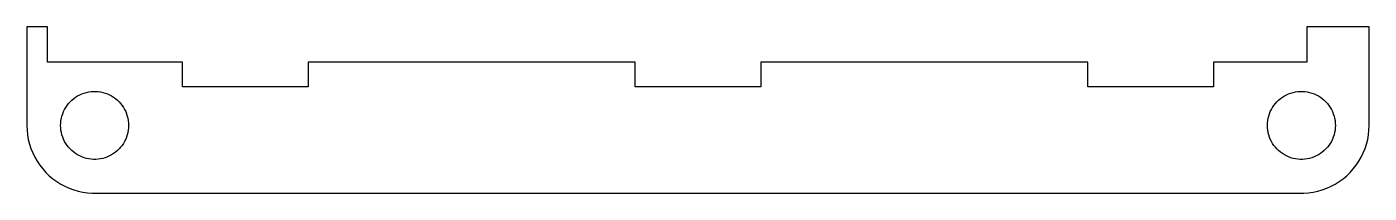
# Model space of a CAD drawing. Header units: metres. Extents: x -80 to 80, y -90 to -71.
import ezdxf

# ---------------------------------------------------------------- set-up
doc = ezdxf.new("R2010")
doc.units = ezdxf.units.M

msp = doc.modelspace()

# ---------------------------------------------------------------- linework, layer by layer
for p, q in [((-77.75, -70.5885), (-80.2, -70.5885)), ((-80.2, -70.5885), (-80.2, -82.36)), ((-77.75, -74.79), (-77.75, -70.5885)), ((80.2, -70.5885), (72.75, -70.5885)), ((72.75, -70.5885), (72.75, -74.79)), ((80.2, -82.36), (80.2, -70.5885)), ((-61.585, -74.79), (-77.75, -74.79)), ((-61.585, -77.76), (-61.585, -74.79)), ((-7.51, -74.79), (-46.565, -74.79)), ((-46.565, -74.79), (-46.565, -77.76)), ((-7.51, -77.76), (-7.51, -74.79)), ((46.565, -74.79), (7.51, -74.79)), ((7.51, -74.79), (7.51, -77.76)), ((46.565, -77.76), (46.565, -74.79)), ((72.75, -74.79), (61.585, -74.79)), ((61.585, -74.79), (61.585, -77.76)), ((-73.8798, -78.7109), (-73.6209, -78.5956)), ((-73.6209, -78.5956), (-73.3546, -78.4987)), ((-73.3546, -78.4987), (-73.0822, -78.4206)), ((-73.0822, -78.4206), (-72.805, -78.3617)), ((-72.805, -78.3617), (-72.5244, -78.3222)), ((-72.5244, -78.3222), (-72.2417, -78.3025)), ((-72.2417, -78.3025), (-71.9583, -78.3025)), ((-71.9583, -78.3025), (-71.6756, -78.3222)), ((-71.6756, -78.3222), (-71.395, -78.3617)), ((-71.395, -78.3617), (-71.1178, -78.4206)), ((-71.1178, -78.4206), (-70.8454, -78.4987)), ((-70.8454, -78.4987), (-70.5791, -78.5956)), ((-70.5791, -78.5956), (-70.3202, -78.7109)), ((-46.565, -77.76), (-61.585, -77.76)), ((7.51, -77.76), (-7.51, -77.76)), ((61.585, -77.76), (46.565, -77.76)), ((70.3202, -78.7109), (70.5791, -78.5956)), ((70.5791, -78.5956), (70.8454, -78.4987)), ((70.8454, -78.4987), (71.1178, -78.4206)), ((71.1178, -78.4206), (71.395, -78.3617)), ((71.395, -78.3617), (71.6756, -78.3222)), ((71.6756, -78.3222), (71.9583, -78.3025)), ((71.9583, -78.3025), (72.2417, -78.3025)), ((72.2417, -78.3025), (72.5244, -78.3222)), ((72.5244, -78.3222), (72.805, -78.3617)), ((72.805, -78.3617), (73.0822, -78.4206)), ((73.0822, -78.4206), (73.3546, -78.4987)), ((73.3546, -78.4987), (73.6209, -78.5956)), ((73.6209, -78.5956), (73.8798, -78.7109)), ((-75.5431, -80.2085), (-75.3846, -79.9736)), ((-75.3846, -79.9736), (-75.2101, -79.7503)), ((-75.2101, -79.7503), (-75.0205, -79.5397)), ((-75.0205, -79.5397), (-74.8167, -79.3428)), ((-74.8167, -79.3428), (-74.5996, -79.1607)), ((-74.5996, -79.1607), (-74.3703, -78.9941)), ((-74.3703, -78.9941), (-74.13, -78.8439)), ((-74.13, -78.8439), (-73.8798, -78.7109)), ((-70.3202, -78.7109), (-70.07, -78.8439)), ((-70.07, -78.8439), (-69.8297, -78.9941)), ((-69.8297, -78.9941), (-69.6004, -79.1607)), ((-69.6004, -79.1607), (-69.3833, -79.3428)), ((-69.3833, -79.3428), (-69.1795, -79.5397)), ((-69.1795, -79.5397), (-68.9899, -79.7503)), ((-68.9899, -79.7503), (-68.8154, -79.9736)), ((-68.8154, -79.9736), (-68.6569, -80.2085)), ((68.6569, -80.2085), (68.8154, -79.9736)), ((68.8154, -79.9736), (68.9899, -79.7503)), ((68.9899, -79.7503), (69.1795, -79.5397)), ((69.1795, -79.5397), (69.3833, -79.3428)), ((69.3833, -79.3428), (69.6004, -79.1607)), ((69.6004, -79.1607), (69.8297, -78.9941)), ((69.8297, -78.9941), (70.07, -78.8439)), ((70.07, -78.8439), (70.3202, -78.7109)), ((73.8798, -78.7109), (74.13, -78.8439)), ((74.13, -78.8439), (74.3703, -78.9941)), ((74.3703, -78.9941), (74.5996, -79.1607)), ((74.5996, -79.1607), (74.8167, -79.3428)), ((74.8167, -79.3428), (75.0205, -79.5397)), ((75.0205, -79.5397), (75.2101, -79.7503)), ((75.2101, -79.7503), (75.3846, -79.9736)), ((75.3846, -79.9736), (75.5431, -80.2085)), ((-76.1501, -82.0768), (-76.1205, -81.795)), ((-76.1205, -81.795), (-76.0713, -81.5159)), ((-76.0713, -81.5159), (-76.0027, -81.2409)), ((-76.0027, -81.2409), (-75.9151, -80.9714)), ((-75.9151, -80.9714), (-75.809, -80.7086)), ((-75.809, -80.7086), (-75.6848, -80.4539)), ((-75.6848, -80.4539), (-75.5431, -80.2085)), ((-68.6569, -80.2085), (-68.5152, -80.4539)), ((-68.5152, -80.4539), (-68.391, -80.7086)), ((-68.391, -80.7086), (-68.2849, -80.9714)), ((-68.2849, -80.9714), (-68.1973, -81.2409)), ((-68.1973, -81.2409), (-68.1287, -81.5159)), ((-68.1287, -81.5159), (-68.0795, -81.795)), ((-68.0795, -81.795), (-68.0499, -82.0768)), ((68.0499, -82.0768), (68.0795, -81.795)), ((68.0795, -81.795), (68.1287, -81.5159)), ((68.1287, -81.5159), (68.1973, -81.2409)), ((68.1973, -81.2409), (68.2849, -80.9714)), ((68.2849, -80.9714), (68.391, -80.7086)), ((68.391, -80.7086), (68.5152, -80.4539)), ((68.5152, -80.4539), (68.6569, -80.2085)), ((75.5431, -80.2085), (75.6848, -80.4539)), ((75.6848, -80.4539), (75.809, -80.7086)), ((75.809, -80.7086), (75.9151, -80.9714)), ((75.9151, -80.9714), (76.0027, -81.2409)), ((76.0027, -81.2409), (76.0713, -81.5159)), ((76.0713, -81.5159), (76.1205, -81.795)), ((76.1205, -81.795), (76.1501, -82.0768)), ((-80.2, -82.36), (-80.1803, -82.925)), ((-80.1803, -82.925), (-80.1212, -83.4873)), ((-76.16, -82.36), (-76.1501, -82.0768)), ((-76.1501, -82.6432), (-76.16, -82.36)), ((-76.1205, -82.925), (-76.1501, -82.6432)), ((-76.0713, -83.2041), (-76.1205, -82.925)), ((-76.0027, -83.4791), (-76.0713, -83.2041)), ((-68.1287, -83.2041), (-68.1973, -83.4791)), ((-68.0795, -82.925), (-68.1287, -83.2041)), ((-68.0499, -82.6432), (-68.0795, -82.925)), ((-68.0499, -82.0768), (-68.04, -82.36)), ((-68.04, -82.36), (-68.0499, -82.6432)), ((68.04, -82.36), (68.0499, -82.0768)), ((68.0499, -82.6432), (68.04, -82.36)), ((68.0795, -82.925), (68.0499, -82.6432)), ((68.1287, -83.2041), (68.0795, -82.925)), ((68.1973, -83.4791), (68.1287, -83.2041)), ((76.0713, -83.2041), (76.0027, -83.4791)), ((76.1205, -82.925), (76.0713, -83.2041)), ((76.1501, -82.6432), (76.1205, -82.925)), ((76.1501, -82.0768), (76.16, -82.36)), ((76.16, -82.36), (76.1501, -82.6432)), ((80.1212, -83.4873), (80.1803, -82.925)), ((80.1803, -82.925), (80.2, -82.36)), ((-80.1212, -83.4873), (-80.023, -84.0441)), ((-80.023, -84.0441), (-79.8862, -84.5927)), ((-79.8862, -84.5927), (-79.7115, -85.1304)), ((-75.9151, -83.7486), (-76.0027, -83.4791)), ((-75.809, -84.0114), (-75.9151, -83.7486)), ((-75.6848, -84.2661), (-75.809, -84.0114)), ((-75.5431, -84.5115), (-75.6848, -84.2661)), ((-75.3846, -84.7464), (-75.5431, -84.5115)), ((-75.2101, -84.9697), (-75.3846, -84.7464)), ((-75.0205, -85.1803), (-75.2101, -84.9697)), ((-68.9899, -84.9697), (-69.1795, -85.1803)), ((-68.8154, -84.7464), (-68.9899, -84.9697)), ((-68.6569, -84.5115), (-68.8154, -84.7464)), ((-68.5152, -84.2661), (-68.6569, -84.5115)), ((-68.391, -84.0114), (-68.5152, -84.2661)), ((-68.2849, -83.7486), (-68.391, -84.0114)), ((-68.1973, -83.4791), (-68.2849, -83.7486)), ((68.2849, -83.7486), (68.1973, -83.4791)), ((68.391, -84.0114), (68.2849, -83.7486)), ((68.5152, -84.2661), (68.391, -84.0114)), ((68.6569, -84.5115), (68.5152, -84.2661)), ((68.8154, -84.7464), (68.6569, -84.5115)), ((68.9899, -84.9697), (68.8154, -84.7464)), ((69.1795, -85.1803), (68.9899, -84.9697)), ((75.2101, -84.9697), (75.0205, -85.1803)), ((75.3846, -84.7464), (75.2101, -84.9697)), ((75.5431, -84.5115), (75.3846, -84.7464)), ((75.6848, -84.2661), (75.5431, -84.5115)), ((75.809, -84.0114), (75.6848, -84.2661)), ((75.9151, -83.7486), (75.809, -84.0114)), ((76.0027, -83.4791), (75.9151, -83.7486)), ((79.7115, -85.1304), (79.8862, -84.5927)), ((79.8862, -84.5927), (80.023, -84.0441)), ((80.023, -84.0441), (80.1212, -83.4873)), ((-79.7115, -85.1304), (-79.4997, -85.6546)), ((-79.4997, -85.6546), (-79.2519, -86.1627)), ((-79.2519, -86.1627), (-78.9692, -86.6523)), ((-74.8167, -85.3772), (-75.0205, -85.1803)), ((-74.5996, -85.5593), (-74.8167, -85.3772)), ((-74.3703, -85.7259), (-74.5996, -85.5593)), ((-74.13, -85.8761), (-74.3703, -85.7259)), ((-73.8798, -86.0091), (-74.13, -85.8761)), ((-73.6209, -86.1244), (-73.8798, -86.0091)), ((-73.3546, -86.2213), (-73.6209, -86.1244)), ((-73.0822, -86.2994), (-73.3546, -86.2213)), ((-72.805, -86.3583), (-73.0822, -86.2994)), ((-72.5244, -86.3978), (-72.805, -86.3583)), ((-72.2417, -86.4175), (-72.5244, -86.3978)), ((-71.9583, -86.4175), (-72.2417, -86.4175)), ((-71.6756, -86.3978), (-71.9583, -86.4175)), ((-71.395, -86.3583), (-71.6756, -86.3978)), ((-71.1178, -86.2994), (-71.395, -86.3583)), ((-70.8454, -86.2213), (-71.1178, -86.2994)), ((-70.5791, -86.1244), (-70.8454, -86.2213)), ((-70.3202, -86.0091), (-70.5791, -86.1244)), ((-70.07, -85.8761), (-70.3202, -86.0091)), ((-69.8297, -85.7259), (-70.07, -85.8761)), ((-69.6004, -85.5593), (-69.8297, -85.7259)), ((-69.3833, -85.3772), (-69.6004, -85.5593)), ((-69.1795, -85.1803), (-69.3833, -85.3772)), ((69.3833, -85.3772), (69.1795, -85.1803)), ((69.6004, -85.5593), (69.3833, -85.3772)), ((69.8297, -85.7259), (69.6004, -85.5593)), ((70.07, -85.8761), (69.8297, -85.7259)), ((70.3202, -86.0091), (70.07, -85.8761)), ((70.5791, -86.1244), (70.3202, -86.0091)), ((70.8454, -86.2213), (70.5791, -86.1244)), ((71.1178, -86.2994), (70.8454, -86.2213)), ((71.395, -86.3583), (71.1178, -86.2994)), ((71.6756, -86.3978), (71.395, -86.3583)), ((71.9583, -86.4175), (71.6756, -86.3978)), ((72.2417, -86.4175), (71.9583, -86.4175)), ((72.5244, -86.3978), (72.2417, -86.4175)), ((72.805, -86.3583), (72.5244, -86.3978)), ((73.0822, -86.2994), (72.805, -86.3583)), ((73.3546, -86.2213), (73.0822, -86.2994)), ((73.6209, -86.1244), (73.3546, -86.2213)), ((73.8798, -86.0091), (73.6209, -86.1244)), ((74.13, -85.8761), (73.8798, -86.0091)), ((74.3703, -85.7259), (74.13, -85.8761)), ((74.5996, -85.5593), (74.3703, -85.7259)), ((74.8167, -85.3772), (74.5996, -85.5593)), ((75.0205, -85.1803), (74.8167, -85.3772)), ((78.9692, -86.6523), (79.2519, -86.1627)), ((79.2519, -86.1627), (79.4997, -85.6546)), ((79.4997, -85.6546), (79.7115, -85.1304)), ((-78.9692, -86.6523), (-78.653, -87.1211)), ((-78.653, -87.1211), (-78.305, -87.5666)), ((-78.305, -87.5666), (-77.9267, -87.9867)), ((-77.9267, -87.9867), (-77.52, -88.3795)), ((77.52, -88.3795), (77.9267, -87.9867)), ((77.9267, -87.9867), (78.305, -87.5666)), ((78.305, -87.5666), (78.653, -87.1211)), ((78.653, -87.1211), (78.9692, -86.6523)), ((-77.52, -88.3795), (-77.0869, -88.7429)), ((-77.0869, -88.7429), (-76.6295, -89.0752)), ((-76.6295, -89.0752), (-76.15, -89.3748)), ((-76.15, -89.3748), (-75.6508, -89.6402)), ((-75.6508, -89.6402), (-75.1343, -89.8702)), ((75.1343, -89.8702), (75.6508, -89.6402)), ((75.6508, -89.6402), (76.15, -89.3748)), ((76.15, -89.3748), (76.6295, -89.0752)), ((76.6295, -89.0752), (77.0869, -88.7429)), ((77.0869, -88.7429), (77.52, -88.3795)), ((-75.1343, -89.8702), (-74.603, -90.0636)), ((-74.603, -90.0636), (-74.0596, -90.2194)), ((-74.0596, -90.2194), (-73.5065, -90.3369)), ((-73.5065, -90.3369), (-72.9467, -90.4156)), ((-72.9467, -90.4156), (-72.3827, -90.4551)), ((-72.3827, -90.4551), (72.3827, -90.4551)), ((72.3827, -90.4551), (72.9467, -90.4156)), ((72.9467, -90.4156), (73.5065, -90.3369)), ((73.5065, -90.3369), (74.0596, -90.2194)), ((74.0596, -90.2194), (74.603, -90.0636)), ((74.603, -90.0636), (75.1343, -89.8702))]:
    msp.add_line(p, q)

doc.saveas('drawing.dxf')
